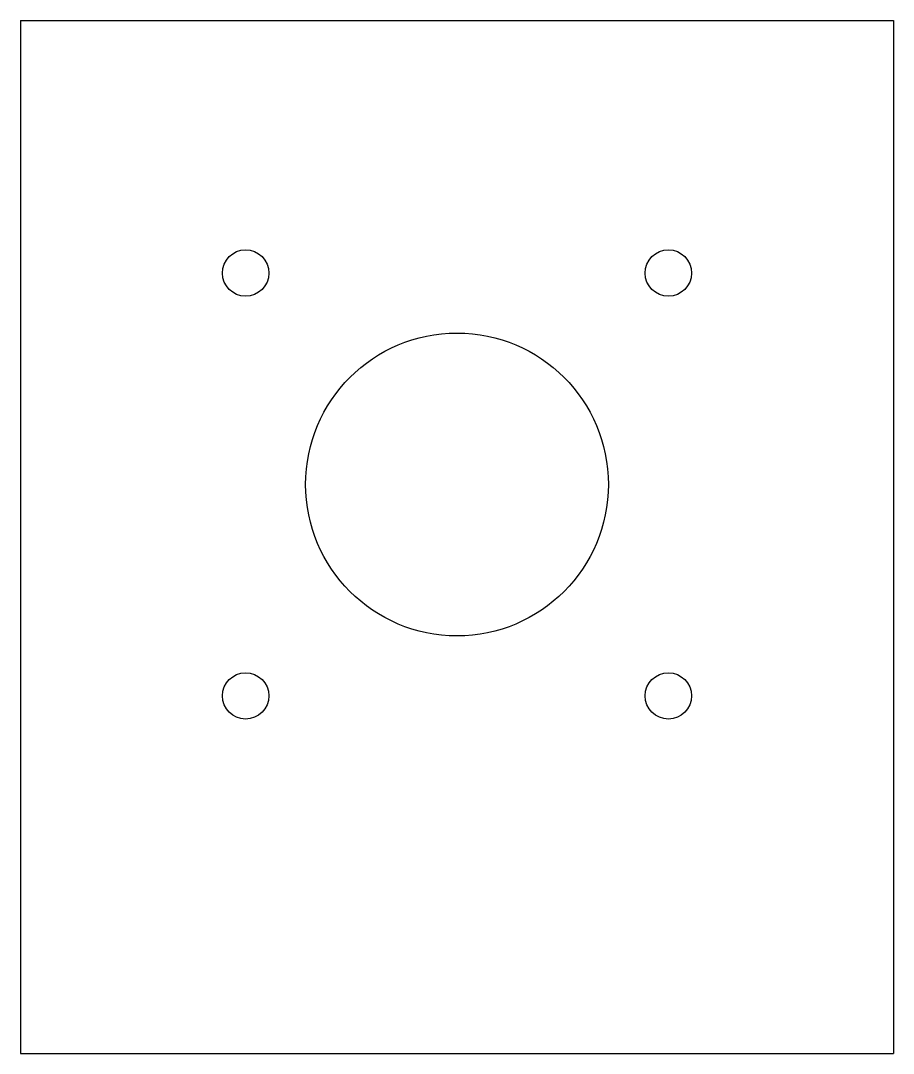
# Model space of a CAD drawing. Header units: millimetres. Extents: x 0 to 64, y 0 to 75.7.
import ezdxf

# ---------------------------------------------------------------- set-up
doc = ezdxf.new("R2010")
doc.units = ezdxf.units.MM
for name, color, linetype in [('SECTION_Z0p010', 7, 'CONTINUOUS'), ('SECTION_Z4p000', 7, 'CONTINUOUS'), ('SECTION_Z7p990', 7, 'CONTINUOUS')]:
    doc.layers.add(name, color=color, linetype=linetype)

msp = doc.modelspace()

# ---------------------------------------------------------------- linework, layer by layer
at = {"layer": 'SECTION_Z0p010'}
for p, q in [((0, 75.7, 0.01), (64, 75.7, 0.01)), ((0, 75.7, 0.01), (0, 0, 0.01)), ((64, 75.7, 0.01), (64, 0, 0.01)), ((0, 0, 0.01), (64, 0, 0.01))]:
    msp.add_line(p, q, dxfattribs=at)
for centre, radius in [((16.5, 57.2, 0.01), 1.7), ((47.5, 57.2, 0.01), 1.7), ((32, 41.7, 0.01), 11.1), ((16.5, 26.2, 0.01), 1.7), ((47.5, 26.2, 0.01), 1.7)]:
    msp.add_circle(centre, radius, dxfattribs=at)
at = {"layer": 'SECTION_Z4p000'}
for p, q in [((0, 75.7, 4), (64, 75.7, 4)), ((0, 75.7, 4), (0, 0, 4)), ((64, 75.7, 4), (64, 0, 4)), ((0, 0, 4), (64, 0, 4))]:
    msp.add_line(p, q, dxfattribs=at)
for centre, radius in [((16.5, 57.2, 4), 1.7), ((47.5, 57.2, 4), 1.7), ((32, 41.7, 4), 11.1), ((16.5, 26.2, 4), 1.7), ((47.5, 26.2, 4), 1.7)]:
    msp.add_circle(centre, radius, dxfattribs=at)
at = {"layer": 'SECTION_Z7p990'}
for p, q in [((0, 75.7, 7.99), (64, 75.7, 7.99)), ((0, 75.7, 7.99), (0, 0, 7.99)), ((64, 75.7, 7.99), (64, 0, 7.99)), ((0, 0, 7.99), (64, 0, 7.99))]:
    msp.add_line(p, q, dxfattribs=at)
for centre, radius in [((16.5, 57.2, 7.99), 1.7), ((47.5, 57.2, 7.99), 1.7), ((32, 41.7, 7.99), 11.1), ((16.5, 26.2, 7.99), 1.7), ((47.5, 26.2, 7.99), 1.7)]:
    msp.add_circle(centre, radius, dxfattribs=at)

doc.saveas('drawing.dxf')
